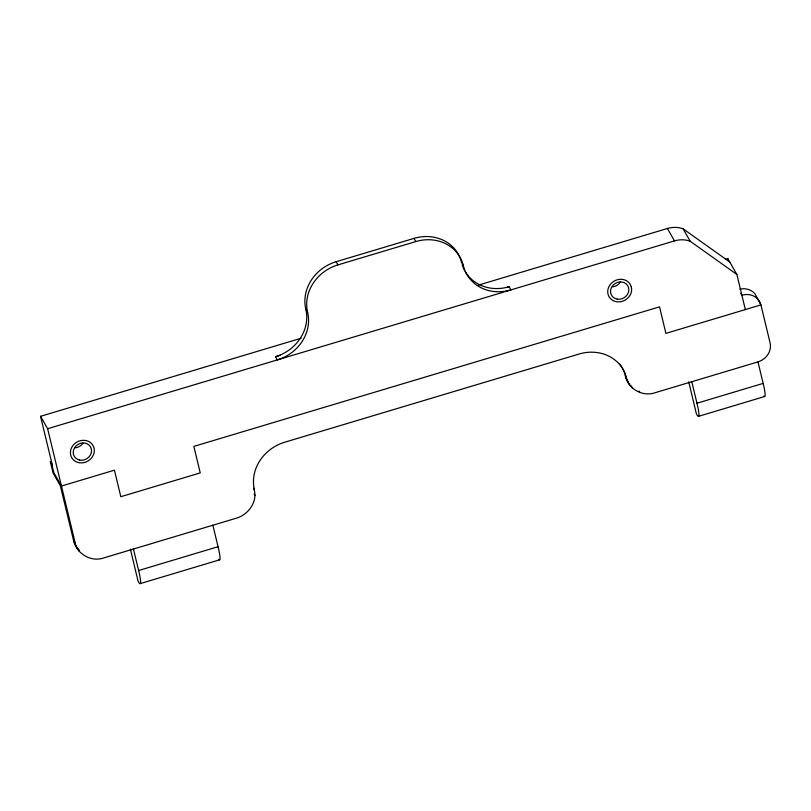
<?xml version="1.0" encoding="UTF-8"?>
<svg xmlns="http://www.w3.org/2000/svg" width="811" height="811" viewBox="0 0 811 811"><rect width="100%" height="100%" fill="white"/><g stroke="black" fill="none" stroke-linecap="round" stroke-linejoin="round"><path stroke-width="1.22" d="M253.559 488.242C258.719 500.651 248.419 514.894 236.234 518.219L103.849 557.887C90.761 562.54 76.366 553.487 73.487 540.207L60.338 485.738L53.08 473.016L50.312 461.55L52.309 465.048L40.55 416.317L301.236 338.207M463.375 265.734A40.905 36.576 -29.7 0 0 415.8 241.566L337.923 264.903A40.905 36.576 -29.7 0 0 307.633 312.397A40.905 36.576 -29.7 0 1 277.352 359.891L275.537 356.708A40.905 36.576 -29.7 0 0 305.818 309.214A40.905 36.576 -29.7 0 1 336.109 261.72L413.985 238.383A40.905 36.576 -29.7 0 1 461.56 262.551L463.375 265.734A40.905 36.576 -29.7 0 0 510.96 289.902L509.146 286.719A40.905 36.576 -29.7 0 1 465.129 271.432M478.267 285.168L667.412 228.489A24.543 21.948 -29.7 0 1 683.115 228.824L729.788 262.054M275.537 356.708L280.251 355.299M506.784 287.418L509.146 286.719M40.55 416.317L47.626 428.725L674.488 240.897A24.543 21.948 -29.7 0 1 690.191 241.232L736.875 274.463L745.35 309.579M725.369 259.287L727.791 258.557L736.875 274.463M759.714 302.797L760.921 304.916L770.085 342.891A16.362 14.628 -29.7 0 1 757.971 361.899L655.176 392.696C642.606 397.137 628.18 388.945 625.362 375.969A40.905 36.576 -29.7 0 0 619.817 364.088M130.389 549.098L138.032 581.041A22.82 2.555 73.3 0 0 138.63 570.518L218.058 546.715L212.867 525.224M688.732 381.809L696.365 413.752A22.82 2.555 73.3 0 0 696.973 403.229L763.161 383.39L757.971 361.899M140.212 583.616L219.639 559.813M698.545 416.327L764.732 396.488M77.907 548.601L79.214 550.02M627.501 381.292L630.39 385.884M75.626 545.529L77.248 547.901M740.788 293.329L741.883 295.245A16.362 14.628 -29.7 0 1 760.921 304.916L665.912 333.382L659.515 306.862L193.849 446.395L200.246 472.904L120.819 496.707L114.422 470.187L61.464 486.053L53.84 472.691L51.762 464.095M759.106 301.733L755.122 294.018A16.362 14.628 -29.7 0 0 739.814 289.162M683.115 228.824L690.191 241.232M667.412 228.489L674.488 240.897M639.038 391.024L639.889 392.514M625.362 375.969L628.768 383.522M631.08 385.783L632.357 388.003M626.234 378.717L627.511 380.937M413.985 238.383L415.8 241.566M336.109 261.72L337.923 264.903M305.818 309.214L307.633 312.397M254.107 494.041L254.948 495.521M73.487 540.207L77.44 548.712M77.856 548.956L79.062 551.085M74.359 542.954L76.173 546.138M727.791 258.557L728.379 260.99M691.783 381.728L696.973 403.229M133.44 549.017L138.63 570.518M47.626 428.725L75.301 543.39M464.551 270.387A40.905 36.576 -29.7 0 1 462.209 264.862M254.401 489.722A40.905 36.576 -29.7 0 1 284.691 442.228L579.044 354.032A40.905 36.576 -29.7 0 1 626.629 378.19M218.058 546.715A22.82 2.555 73.3 0 1 218.767 559.337M763.161 383.39A22.82 2.555 73.3 0 1 763.861 396.011M620.506 281.853A9.408 8.414 -29.7 0 1 612.518 286.82M83.036 443.11A9.408 8.414 -29.7 0 1 74.896 447.834M85.966 440.525L82.884 440.302A12.266 10.969 -29.7 0 0 71.317 456.907A12.266 10.969 -29.7 0 0 91.197 458.387A12.266 10.969 -29.7 0 0 85.966 440.525M631.363 287.094L630.299 284.438A12.266 10.969 -29.7 0 0 610.186 284.61A12.266 10.969 -29.7 0 0 617.1 301.814A12.266 10.969 -29.7 0 0 631.363 287.094M617.222 299.127A9.408 8.414 -29.7 0 0 628.566 287.641A9.408 8.414 -29.7 0 0 613.258 285.016A9.408 8.414 -29.7 0 0 617.222 299.127M79.62 460.07A9.408 8.414 -29.7 0 0 91.329 448.909A9.408 8.414 -29.7 0 0 76.173 445.797A9.408 8.414 -29.7 0 0 79.62 460.07"/></g></svg>
